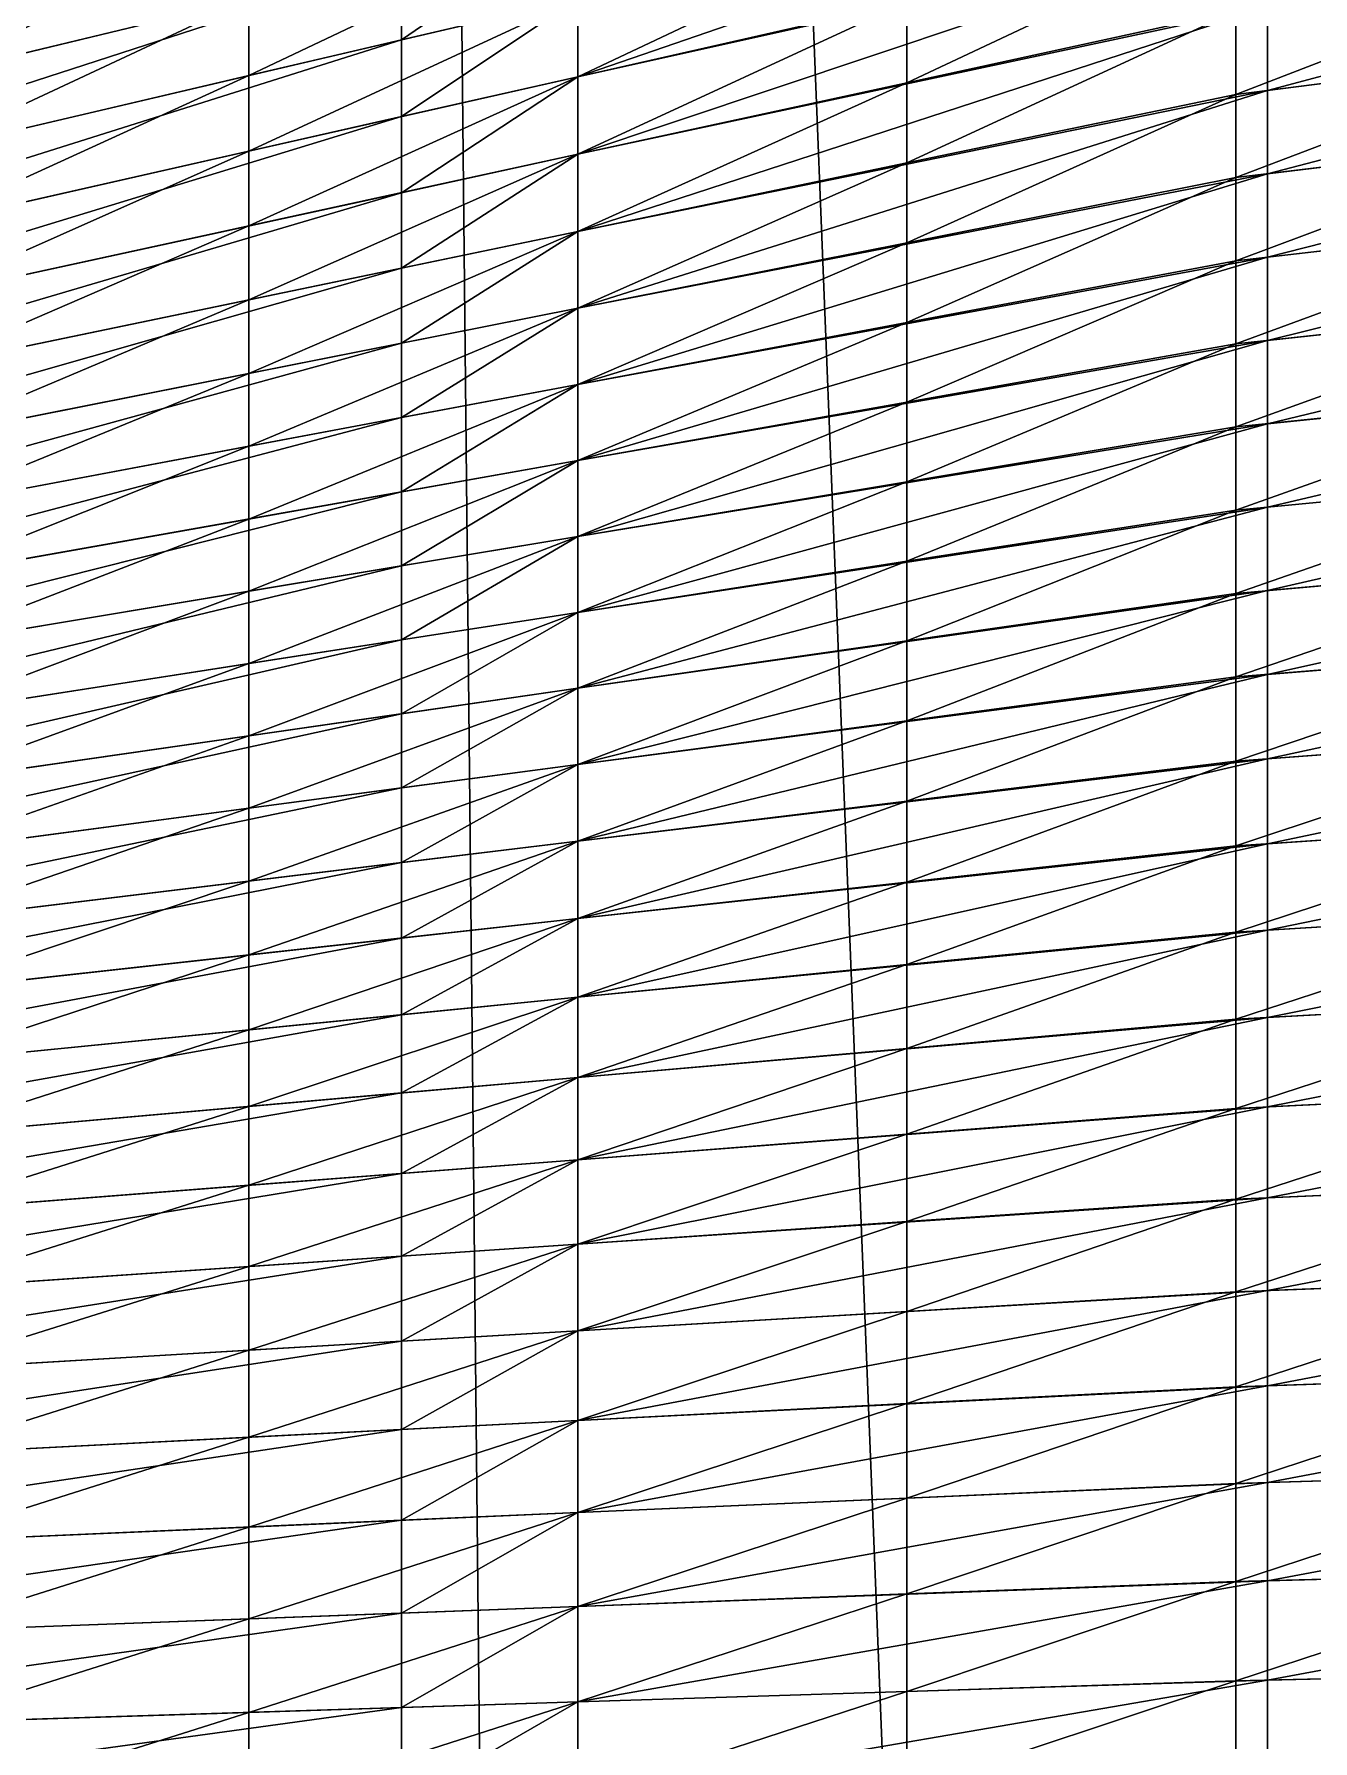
# Model space of a CAD drawing. Header units: metres. Extents: x -3 to 177, y -14 to 14.
# Drawn here: x 19.537 to 21.626, y 1.619 to 4.406 of the extents above; entities that cross this region are included whole.
import ezdxf

# ---------------------------------------------------------------- set-up
doc = ezdxf.new("R2010")
doc.units = ezdxf.units.M
doc.layers.add('ENGINE_ROOM', color=7, linetype='Continuous', true_color=0xa1acbe)
doc.layers.add('HULL', color=7, linetype='Continuous', true_color=0x528ba5)

msp = doc.modelspace()

# ---------------------------------------------------------------- linework, layer by layer
at = {"layer": 'ENGINE_ROOM'}
for points in [[(21.5517, 14.1752, 14.6089), (22.575, -14.2195, 14.6073), (22.575, 14.2195, 14.6073)], [(20.425, 14.067, 14.613), (21.5517, -14.1752, 14.6089), (21.5517, 14.1752, 14.6089)], [(21.5517, 14.1752, 14.6089), (21.5517, -14.1752, 14.6089), (22.575, -14.2195, 14.6073)], [(20.1369, 14.0386, 14.6141), (20.425, -14.067, 14.613), (20.425, 14.067, 14.613)], [(20.425, 14.067, 14.613), (20.425, -14.067, 14.613), (21.5517, -14.1752, 14.6089)], [(18.7222, 13.8991, 14.6193), (20.1369, -14.0386, 14.6141), (20.1369, 14.0386, 14.6141)], [(20.1369, 14.0386, 14.6141), (20.1369, -14.0386, 14.6141), (20.425, -14.067, 14.613)], [(18.7222, 13.8991, 14.6193), (18.7222, -13.8991, 14.6193), (20.1369, -14.0386, 14.6141)], [(18.7222, 4.3029, 3.1941), (18.7222, 4.4275, 3.3115), (20.1369, 4.7849, 2.9654)], [(18.7222, 4.3029, 3.1941), (20.1369, 4.7849, 2.9654), (20.1369, 4.6533, 2.8533)], [(20.425, 4.3365, 2.4401), (20.425, 4.4644, 2.556), (21.5517, 4.7241, 2.2981)], [(20.425, 4.3365, 2.4401), (21.5517, 4.7241, 2.2981), (21.5517, 4.5871, 2.1893)], [(18.7222, 4.1824, 3.0728), (18.7222, 4.3029, 3.1941), (20.1369, 4.6533, 2.8533)], [(18.7222, 4.1824, 3.0728), (20.1369, 4.6533, 2.8533), (20.1369, 4.5243, 2.7385)], [(20.1369, 4.3968, 2.6224), (20.1369, 4.5243, 2.7385), (20.425, 4.5939, 2.6705)], [(20.1369, 4.3968, 2.6224), (20.425, 4.5939, 2.6705), (20.425, 4.4644, 2.556)], [(20.425, 4.2098, 2.3231), (20.425, 4.3365, 2.4401), (21.5517, 4.5871, 2.1893)], [(20.425, 4.2098, 2.3231), (21.5517, 4.5871, 2.1893), (21.5517, 4.4506, 2.0799)], [(21.5517, 4.3142, 1.9704), (21.5517, 4.4506, 2.0799), (22.575, 4.5871, 1.8985)], [(21.5517, 4.3142, 1.9704), (22.575, 4.5871, 1.8985), (22.575, 4.4445, 1.7954)], [(18.7222, 4.065, 2.9489), (18.7222, 4.1824, 3.0728), (20.1369, 4.5243, 2.7385)], [(18.7222, 4.065, 2.9489), (20.1369, 4.5243, 2.7385), (20.1369, 4.3968, 2.6224)], [(20.1369, 4.2713, 2.5047), (20.1369, 4.3968, 2.6224), (20.425, 4.4644, 2.556)], [(20.1369, 4.2713, 2.5047), (20.425, 4.4644, 2.556), (20.425, 4.3365, 2.4401)], [(20.425, 4.084, 2.2055), (20.425, 4.2098, 2.3231), (21.5517, 4.4506, 2.0799)], [(20.425, 4.084, 2.2055), (21.5517, 4.4506, 2.0799), (21.5517, 4.3142, 1.9704)], [(21.5517, 4.1781, 1.8606), (21.5517, 4.3142, 1.9704), (22.575, 4.4445, 1.7954)], [(21.5517, 4.1781, 1.8606), (22.575, 4.4445, 1.7954), (22.575, 4.3021, 1.6922)], [(18.7222, 3.9509, 2.8223), (18.7222, 4.065, 2.9489), (20.1369, 4.3968, 2.6224)], [(18.7222, 3.9509, 2.8223), (20.1369, 4.3968, 2.6224), (20.1369, 4.2713, 2.5047)], [(20.1369, 4.1471, 2.3858), (20.1369, 4.2713, 2.5047), (20.425, 4.3365, 2.4401)], [(20.1369, 4.1471, 2.3858), (20.425, 4.3365, 2.4401), (20.425, 4.2098, 2.3231)], [(20.425, 3.9586, 2.0875), (20.425, 4.084, 2.2055), (21.5517, 4.3142, 1.9704)], [(20.425, 3.9586, 2.0875), (21.5517, 4.3142, 1.9704), (21.5517, 4.1781, 1.8606)], [(21.5517, 4.042, 1.7506), (21.5517, 4.1781, 1.8606), (22.575, 4.3021, 1.6922)], [(21.5517, 4.042, 1.7506), (22.575, 4.3021, 1.6922), (22.575, 4.1596, 1.5891)], [(18.7222, 3.8392, 2.6939), (18.7222, 3.9509, 2.8223), (20.1369, 4.2713, 2.5047)], [(18.7222, 3.8392, 2.6939), (20.1369, 4.2713, 2.5047), (20.1369, 4.1471, 2.3858)], [(20.1369, 4.0241, 2.2662), (20.1369, 4.1471, 2.3858), (20.425, 4.2098, 2.3231)], [(20.1369, 4.0241, 2.2662), (20.425, 4.2098, 2.3231), (20.425, 4.084, 2.2055)], [(20.425, 3.834, 1.9689), (20.425, 3.9586, 2.0875), (21.5517, 4.1781, 1.8606)], [(20.425, 3.834, 1.9689), (21.5517, 4.1781, 1.8606), (21.5517, 4.042, 1.7506)], [(21.5517, 3.9059, 1.6407), (21.5517, 4.042, 1.7506), (22.575, 4.1596, 1.5891)], [(21.5517, 3.9059, 1.6407), (22.575, 4.1596, 1.5891), (22.575, 4.017, 1.4862)], [(18.7222, 3.7297, 2.564), (18.7222, 3.8392, 2.6939), (20.1369, 4.1471, 2.3858)], [(18.7222, 3.7297, 2.564), (20.1369, 4.1471, 2.3858), (20.1369, 4.0241, 2.2662)], [(20.1369, 3.9015, 2.1461), (20.1369, 4.0241, 2.2662), (20.425, 4.084, 2.2055)], [(20.1369, 3.9015, 2.1461), (20.425, 4.084, 2.2055), (20.425, 3.9586, 2.0875)], [(20.425, 3.7096, 1.8503), (20.425, 3.834, 1.9689), (21.5517, 4.042, 1.7506)], [(20.425, 3.7096, 1.8503), (21.5517, 4.042, 1.7506), (21.5517, 3.9059, 1.6407)], [(18.7222, 3.6209, 2.4336), (18.7222, 3.7297, 2.564), (20.1369, 4.0241, 2.2662)], [(18.7222, 3.6209, 2.4336), (20.1369, 4.0241, 2.2662), (20.1369, 3.9015, 2.1461)], [(21.5517, 3.7699, 1.5308), (21.5517, 3.9059, 1.6407), (22.575, 4.017, 1.4862)], [(21.5517, 3.7699, 1.5308), (22.575, 4.017, 1.4862), (22.575, 3.8743, 1.3837)], [(20.1369, 3.7799, 2.0253), (20.1369, 3.9015, 2.1461), (20.425, 3.9586, 2.0875)], [(20.1369, 3.7799, 2.0253), (20.425, 3.9586, 2.0875), (20.425, 3.834, 1.9689)], [(20.425, 3.5856, 1.7313), (20.425, 3.7096, 1.8503), (21.5517, 3.9059, 1.6407)], [(20.425, 3.5856, 1.7313), (21.5517, 3.9059, 1.6407), (21.5517, 3.7699, 1.5308)], [(18.7222, 3.514, 2.3018), (18.7222, 3.6209, 2.4336), (20.1369, 3.9015, 2.1461)], [(18.7222, 3.514, 2.3018), (20.1369, 3.9015, 2.1461), (20.1369, 3.7799, 2.0253)], [(21.5517, 3.6337, 1.421), (21.5517, 3.7699, 1.5308), (22.575, 3.8743, 1.3837)], [(21.5517, 3.6337, 1.421), (22.575, 3.8743, 1.3837), (22.575, 3.7313, 1.2817)], [(20.1369, 3.6585, 1.9043), (20.1369, 3.7799, 2.0253), (20.425, 3.834, 1.9689)], [(20.1369, 3.6585, 1.9043), (20.425, 3.834, 1.9689), (20.425, 3.7096, 1.8503)], [(18.7222, 3.4075, 2.1699), (18.7222, 3.514, 2.3018), (20.1369, 3.7799, 2.0253)], [(18.7222, 3.4075, 2.1699), (20.1369, 3.7799, 2.0253), (20.1369, 3.6585, 1.9043)], [(20.425, 3.4617, 1.6124), (20.425, 3.5856, 1.7313), (21.5517, 3.7699, 1.5308)], [(20.425, 3.4617, 1.6124), (21.5517, 3.7699, 1.5308), (21.5517, 3.6337, 1.421)], [(20.1369, 3.5376, 1.7831), (20.1369, 3.6585, 1.9043), (20.425, 3.7096, 1.8503)], [(20.1369, 3.5376, 1.7831), (20.425, 3.7096, 1.8503), (20.425, 3.5856, 1.7313)], [(21.5517, 3.4973, 1.3115), (21.5517, 3.6337, 1.421), (22.575, 3.7313, 1.2817)], [(21.5517, 3.4973, 1.3115), (22.575, 3.7313, 1.2817), (22.575, 3.5878, 1.1804)], [(18.7222, 3.302, 2.0373), (18.7222, 3.4075, 2.1699), (20.1369, 3.6585, 1.9043)], [(18.7222, 3.302, 2.0373), (20.1369, 3.6585, 1.9043), (20.1369, 3.5376, 1.7831)], [(20.425, 3.3377, 1.4936), (20.425, 3.4617, 1.6124), (21.5517, 3.6337, 1.421)], [(20.425, 3.3377, 1.4936), (21.5517, 3.6337, 1.421), (21.5517, 3.4973, 1.3115)], [(20.1369, 3.4169, 1.6618), (20.1369, 3.5376, 1.7831), (20.425, 3.5856, 1.7313)], [(20.1369, 3.4169, 1.6618), (20.425, 3.5856, 1.7313), (20.425, 3.4617, 1.6124)], [(21.5517, 3.3604, 1.2027), (21.5517, 3.4973, 1.3115), (22.575, 3.5878, 1.1804)], [(21.5517, 3.3604, 1.2027), (22.575, 3.5878, 1.1804), (22.575, 3.4437, 1.0802)], [(18.7222, 3.197, 1.9044), (18.7222, 3.302, 2.0373), (20.1369, 3.5376, 1.7831)], [(18.7222, 3.197, 1.9044), (20.1369, 3.5376, 1.7831), (20.1369, 3.4169, 1.6618)], [(20.425, 3.2133, 1.3753), (20.425, 3.3377, 1.4936), (21.5517, 3.4973, 1.3115)], [(20.425, 3.2133, 1.3753), (21.5517, 3.4973, 1.3115), (21.5517, 3.3604, 1.2027)], [(20.1369, 3.2962, 1.5406), (20.1369, 3.4169, 1.6618), (20.425, 3.4617, 1.6124)], [(20.1369, 3.2962, 1.5406), (20.425, 3.4617, 1.6124), (20.425, 3.3377, 1.4936)], [(21.5517, 3.2226, 1.0949), (21.5517, 3.3604, 1.2027), (22.575, 3.4437, 1.0802)], [(21.5517, 3.2226, 1.0949), (22.575, 3.4437, 1.0802), (22.575, 3.299, 0.9809)], [(18.7222, 3.0921, 1.7715), (18.7222, 3.197, 1.9044), (20.1369, 3.4169, 1.6618)], [(18.7222, 3.0921, 1.7715), (20.1369, 3.4169, 1.6618), (20.1369, 3.2962, 1.5406)], [(20.425, 3.0881, 1.2579), (20.425, 3.2133, 1.3753), (21.5517, 3.3604, 1.2027)], [(20.425, 3.0881, 1.2579), (21.5517, 3.3604, 1.2027), (21.5517, 3.2226, 1.0949)], [(20.1369, 3.175, 1.4199), (20.1369, 3.2962, 1.5406), (20.425, 3.3377, 1.4936)], [(20.1369, 3.175, 1.4199), (20.425, 3.3377, 1.4936), (20.425, 3.2133, 1.3753)], [(18.7222, 2.9869, 1.6389), (18.7222, 3.0921, 1.7715), (20.1369, 3.2962, 1.5406)], [(18.7222, 2.9869, 1.6389), (20.1369, 3.2962, 1.5406), (20.1369, 3.175, 1.4199)], [(21.5517, 3.0837, 0.9887), (21.5517, 3.2226, 1.0949), (22.575, 3.299, 0.9809)], [(21.5517, 3.0837, 0.9887), (22.575, 3.299, 0.9809), (22.575, 3.1529, 0.8837)], [(20.1369, 3.0531, 1.3), (20.1369, 3.175, 1.4199), (20.425, 3.2133, 1.3753)], [(20.1369, 3.0531, 1.3), (20.425, 3.2133, 1.3753), (20.425, 3.0881, 1.2579)], [(20.425, 2.9616, 1.1419), (20.425, 3.0881, 1.2579), (21.5517, 3.2226, 1.0949)], [(20.425, 2.9616, 1.1419), (21.5517, 3.2226, 1.0949), (21.5517, 3.0837, 0.9887)], [(18.7222, 2.8812, 1.5069), (18.7222, 2.9869, 1.6389), (20.1369, 3.175, 1.4199)], [(18.7222, 2.8812, 1.5069), (20.1369, 3.175, 1.4199), (20.1369, 3.0531, 1.3)], [(21.5517, 2.9428, 0.885), (21.5517, 3.0837, 0.9887), (22.575, 3.1529, 0.8837)], [(21.5517, 2.9428, 0.885), (22.575, 3.1529, 0.8837), (22.575, 3.0054, 0.7885)], [(20.1369, 2.9298, 1.1816), (20.1369, 3.0531, 1.3), (20.425, 3.0881, 1.2579)], [(20.1369, 2.9298, 1.1816), (20.425, 3.0881, 1.2579), (20.425, 2.9616, 1.1419)], [(20.425, 2.8331, 1.0282), (20.425, 2.9616, 1.1419), (21.5517, 3.0837, 0.9887)], [(20.425, 2.8331, 1.0282), (21.5517, 3.0837, 0.9887), (21.5517, 2.9428, 0.885)], [(18.7222, 2.7736, 1.3762), (18.7222, 2.8812, 1.5069), (20.1369, 3.0531, 1.3)], [(18.7222, 2.7736, 1.3762), (20.1369, 3.0531, 1.3), (20.1369, 2.9298, 1.1816)], [(21.5517, 2.8, 0.7841), (21.5517, 2.9428, 0.885), (22.575, 3.0054, 0.7885)], [(21.5517, 2.8, 0.7841), (22.575, 3.0054, 0.7885), (22.575, 2.8561, 0.6961)], [(20.1369, 2.8046, 1.0652), (20.1369, 2.9298, 1.1816), (20.425, 2.9616, 1.1419)], [(20.1369, 2.8046, 1.0652), (20.425, 2.9616, 1.1419), (20.425, 2.8331, 1.0282)], [(18.7222, 2.6644, 1.2471), (18.7222, 2.7736, 1.3762), (20.1369, 2.9298, 1.1816)], [(18.7222, 2.6644, 1.2471), (20.1369, 2.9298, 1.1816), (20.1369, 2.8046, 1.0652)], [(20.425, 2.7023, 0.9171), (20.425, 2.8331, 1.0282), (21.5517, 2.9428, 0.885)], [(20.425, 2.7023, 0.9171), (21.5517, 2.9428, 0.885), (21.5517, 2.8, 0.7841)], [(21.5517, 2.6542, 0.6875), (21.5517, 2.8, 0.7841), (22.575, 2.8561, 0.6961)], [(21.5517, 2.6542, 0.6875), (22.575, 2.8561, 0.6961), (22.575, 2.7043, 0.6076)], [(20.1369, 2.6768, 0.9515), (20.1369, 2.8046, 1.0652), (20.425, 2.8331, 1.0282)], [(20.1369, 2.6768, 0.9515), (20.425, 2.8331, 1.0282), (20.425, 2.7023, 0.9171)], [(18.7222, 2.5519, 1.1207), (18.7222, 2.6644, 1.2471), (20.1369, 2.8046, 1.0652)], [(18.7222, 2.5519, 1.1207), (20.1369, 2.8046, 1.0652), (20.1369, 2.6768, 0.9515)], [(20.425, 2.5679, 0.8101), (20.425, 2.7023, 0.9171), (21.5517, 2.8, 0.7841)], [(20.425, 2.5679, 0.8101), (21.5517, 2.8, 0.7841), (21.5517, 2.6542, 0.6875)], [(21.5517, 2.5056, 0.5953), (21.5517, 2.6542, 0.6875), (22.575, 2.7043, 0.6076)], [(21.5517, 2.5056, 0.5953), (22.575, 2.7043, 0.6076), (22.575, 2.5502, 0.523)], [(18.7222, 2.4353, 0.998), (18.7222, 2.5519, 1.1207), (20.1369, 2.6768, 0.9515)], [(18.7222, 2.4353, 0.998), (20.1369, 2.6768, 0.9515), (20.1369, 2.5455, 0.8419)], [(20.1369, 2.5455, 0.8419), (20.1369, 2.6768, 0.9515), (20.425, 2.7023, 0.9171)], [(20.1369, 2.5455, 0.8419), (20.425, 2.7023, 0.9171), (20.425, 2.5679, 0.8101)], [(20.425, 2.4301, 0.7076), (20.425, 2.5679, 0.8101), (21.5517, 2.6542, 0.6875)], [(20.425, 2.4301, 0.7076), (21.5517, 2.6542, 0.6875), (21.5517, 2.5056, 0.5953)], [(20.1369, 2.4105, 0.7367), (20.1369, 2.5455, 0.8419), (20.425, 2.5679, 0.8101)], [(20.1369, 2.4105, 0.7367), (20.425, 2.5679, 0.8101), (20.425, 2.4301, 0.7076)], [(18.7222, 2.314, 0.8797), (18.7222, 2.4353, 0.998), (20.1369, 2.5455, 0.8419)], [(18.7222, 2.314, 0.8797), (20.1369, 2.5455, 0.8419), (20.1369, 2.4105, 0.7367)], [(21.5517, 2.3541, 0.508), (21.5517, 2.5056, 0.5953), (22.575, 2.5502, 0.523)], [(21.5517, 2.3541, 0.508), (22.575, 2.5502, 0.523), (22.575, 2.3935, 0.4428)], [(20.425, 2.2884, 0.6101), (20.425, 2.4301, 0.7076), (21.5517, 2.5056, 0.5953)], [(20.425, 2.2884, 0.6101), (21.5517, 2.5056, 0.5953), (21.5517, 2.3541, 0.508)], [(20.1369, 2.2713, 0.6365), (20.1369, 2.4105, 0.7367), (20.425, 2.4301, 0.7076)], [(20.1369, 2.2713, 0.6365), (20.425, 2.4301, 0.7076), (20.425, 2.2884, 0.6101)], [(18.7222, 2.1876, 0.7666), (18.7222, 2.314, 0.8797), (20.1369, 2.4105, 0.7367)], [(18.7222, 2.1876, 0.7666), (20.1369, 2.4105, 0.7367), (20.1369, 2.2713, 0.6365)], [(21.5517, 2.1988, 0.4274), (21.5517, 2.3541, 0.508), (22.575, 2.3935, 0.4428)], [(21.5517, 2.1988, 0.4274), (22.575, 2.3935, 0.4428), (22.575, 2.2339, 0.3685)], [(20.425, 2.1421, 0.5194), (20.425, 2.2884, 0.6101), (21.5517, 2.3541, 0.508)], [(20.425, 2.1421, 0.5194), (21.5517, 2.3541, 0.508), (21.5517, 2.1988, 0.4274)], [(20.1369, 2.1273, 0.5432), (20.1369, 2.2713, 0.6365), (20.425, 2.2884, 0.6101)], [(20.1369, 2.1273, 0.5432), (20.425, 2.2884, 0.6101), (20.425, 2.1421, 0.5194)], [(18.7222, 2.055, 0.6604), (18.7222, 2.1876, 0.7666), (20.1369, 2.2713, 0.6365)], [(18.7222, 2.055, 0.6604), (20.1369, 2.2713, 0.6365), (20.1369, 2.1273, 0.5432)], [(21.5517, 2.0406, 0.3527), (21.5517, 2.1988, 0.4274), (22.575, 2.2339, 0.3685)], [(21.5517, 2.0406, 0.3527), (22.575, 2.2339, 0.3685), (22.575, 2.0717, 0.2996)], [(20.425, 1.9916, 0.4352), (20.425, 2.1421, 0.5194), (21.5517, 2.1988, 0.4274)], [(20.425, 1.9916, 0.4352), (21.5517, 2.1988, 0.4274), (21.5517, 2.0406, 0.3527)], [(18.7222, 1.9165, 0.5615), (18.7222, 2.055, 0.6604), (20.1369, 2.1273, 0.5432)], [(18.7222, 1.9165, 0.5615), (20.1369, 2.1273, 0.5432), (20.1369, 1.9789, 0.4566)], [(20.1369, 1.9789, 0.4566), (20.1369, 2.1273, 0.5432), (20.425, 2.1421, 0.5194)], [(20.1369, 1.9789, 0.4566), (20.425, 2.1421, 0.5194), (20.425, 1.9916, 0.4352)], [(21.5517, 1.8803, 0.2828), (21.5517, 2.0406, 0.3527), (22.575, 2.0717, 0.2996)], [(21.5517, 1.8803, 0.2828), (22.575, 2.0717, 0.2996), (22.575, 1.9077, 0.2349)], [(20.425, 1.8384, 0.3559), (20.425, 1.9916, 0.4352), (21.5517, 2.0406, 0.3527)], [(20.425, 1.8384, 0.3559), (21.5517, 2.0406, 0.3527), (21.5517, 1.8803, 0.2828)], [(20.1369, 1.8275, 0.3749), (20.1369, 1.9789, 0.4566), (20.425, 1.9916, 0.4352)], [(20.1369, 1.8275, 0.3749), (20.425, 1.9916, 0.4352), (20.425, 1.8384, 0.3559)], [(18.7222, 1.7742, 0.468), (18.7222, 1.9165, 0.5615), (20.1369, 1.9789, 0.4566)], [(18.7222, 1.7742, 0.468), (20.1369, 1.9789, 0.4566), (20.1369, 1.8275, 0.3749)], [(21.5517, 1.7177, 0.2182), (21.5517, 1.8803, 0.2828), (22.575, 1.9077, 0.2349)], [(21.5517, 1.7177, 0.2182), (22.575, 1.9077, 0.2349), (22.575, 1.7416, 0.176)], [(20.425, 1.6824, 0.2821), (20.425, 1.8384, 0.3559), (21.5517, 1.8803, 0.2828)], [(20.425, 1.6824, 0.2821), (21.5517, 1.8803, 0.2828), (21.5517, 1.7177, 0.2182)], [(18.7222, 1.6283, 0.3799), (18.7222, 1.7742, 0.468), (20.1369, 1.8275, 0.3749)], [(18.7222, 1.6283, 0.3799), (20.1369, 1.8275, 0.3749), (20.1369, 1.6733, 0.2986)], [(20.1369, 1.6733, 0.2986), (20.1369, 1.8275, 0.3749), (20.425, 1.8384, 0.3559)], [(20.1369, 1.6733, 0.2986), (20.425, 1.8384, 0.3559), (20.425, 1.6824, 0.2821)], [(21.5517, 1.5535, 0.158), (21.5517, 1.7177, 0.2182), (22.575, 1.7416, 0.176)], [(21.5517, 1.5535, 0.158), (22.575, 1.7416, 0.176), (22.575, 1.5736, 0.1238)], [(20.425, 1.5239, 0.2132), (20.425, 1.6824, 0.2821), (21.5517, 1.7177, 0.2182)], [(20.425, 1.5239, 0.2132), (21.5517, 1.7177, 0.2182), (21.5517, 1.5535, 0.158)], [(18.7222, 1.4787, 0.2979), (18.7222, 1.6283, 0.3799), (20.1369, 1.6733, 0.2986)], [(18.7222, 1.4787, 0.2979), (20.1369, 1.6733, 0.2986), (20.1369, 1.5163, 0.2275)], [(20.1369, 1.5163, 0.2275), (20.1369, 1.6733, 0.2986), (20.425, 1.6824, 0.2821)], [(20.1369, 1.5163, 0.2275), (20.425, 1.6824, 0.2821), (20.425, 1.5239, 0.2132)]]:
    msp.add_3dface(points, dxfattribs=at)
at = {"layer": 'HULL'}
for points in [[(19.35, 4.3341, 2.9245), (19.35, 4.4584, 3.0429), (19.8875, 4.5915, 2.9134)], [(19.35, 4.3341, 2.9245), (19.8875, 4.5915, 2.9134), (19.8875, 4.464, 2.7975)], [(19.8875, 4.3383, 2.68), (19.8875, 4.464, 2.7975), (20.425, 4.5939, 2.6705)], [(19.8875, 4.3383, 2.68), (20.425, 4.5939, 2.6705), (20.425, 4.4644, 2.556)], [(20.425, 4.3365, 2.4401), (20.425, 4.4644, 2.556), (20.9625, 4.5905, 2.4319)], [(20.425, 4.3365, 2.4401), (20.9625, 4.5905, 2.4319), (20.9625, 4.4582, 2.3194)], [(20.9625, 4.3268, 2.2061), (20.9625, 4.4582, 2.3194), (21.5, 4.5799, 2.1988)], [(20.9625, 4.3268, 2.2061), (21.5, 4.5799, 2.1988), (21.5, 4.4437, 2.089)], [(21.5, 4.3076, 1.9792), (21.5, 4.4437, 2.089), (22.0375, 4.5154, 1.9938)], [(21.5, 4.3076, 1.9792), (22.0375, 4.5154, 1.9938), (22.0375, 4.3761, 1.8873)], [(19.35, 4.2122, 2.804), (19.35, 4.3341, 2.9245), (19.8875, 4.464, 2.7975)], [(19.35, 4.2122, 2.804), (19.8875, 4.464, 2.7975), (19.8875, 4.3383, 2.68)], [(19.8875, 4.2148, 2.5607), (19.8875, 4.3383, 2.68), (20.425, 4.4644, 2.556)], [(19.8875, 4.2148, 2.5607), (20.425, 4.4644, 2.556), (20.425, 4.3365, 2.4401)], [(20.425, 4.2098, 2.3231), (20.425, 4.3365, 2.4401), (20.9625, 4.4582, 2.3194)], [(20.425, 4.2098, 2.3231), (20.9625, 4.4582, 2.3194), (20.9625, 4.3268, 2.2061)], [(20.9625, 4.1958, 2.0924), (20.9625, 4.3268, 2.2061), (21.5, 4.4437, 2.089)], [(20.9625, 4.1958, 2.0924), (21.5, 4.4437, 2.089), (21.5, 4.3076, 1.9792)], [(21.5, 4.1718, 1.8691), (21.5, 4.3076, 1.9792), (22.0375, 4.3761, 1.8873)], [(21.5, 4.1718, 1.8691), (22.0375, 4.3761, 1.8873), (22.0375, 4.2369, 1.7806)], [(19.35, 4.0931, 2.6814), (19.35, 4.2122, 2.804), (19.8875, 4.3383, 2.68)], [(19.35, 4.0931, 2.6814), (19.8875, 4.3383, 2.68), (19.8875, 4.2148, 2.5607)], [(19.8875, 4.0928, 2.4402), (19.8875, 4.2148, 2.5607), (20.425, 4.3365, 2.4401)], [(19.8875, 4.0928, 2.4402), (20.425, 4.3365, 2.4401), (20.425, 4.2098, 2.3231)], [(20.425, 4.084, 2.2055), (20.425, 4.2098, 2.3231), (20.9625, 4.3268, 2.2061)], [(20.425, 4.084, 2.2055), (20.9625, 4.3268, 2.2061), (20.9625, 4.1958, 2.0924)], [(20.9625, 4.0652, 1.9783), (20.9625, 4.1958, 2.0924), (21.5, 4.3076, 1.9792)], [(20.9625, 4.0652, 1.9783), (21.5, 4.3076, 1.9792), (21.5, 4.1718, 1.8691)], [(21.5, 4.0361, 1.7588), (21.5, 4.1718, 1.8691), (22.0375, 4.2369, 1.7806)], [(21.5, 4.0361, 1.7588), (22.0375, 4.2369, 1.7806), (22.0375, 4.0978, 1.674)], [(19.35, 3.9759, 2.5572), (19.35, 4.0931, 2.6814), (19.8875, 4.2148, 2.5607)], [(19.35, 3.9759, 2.5572), (19.8875, 4.2148, 2.5607), (19.8875, 4.0928, 2.4402)], [(19.8875, 3.9722, 2.3187), (19.8875, 4.0928, 2.4402), (20.425, 4.2098, 2.3231)], [(19.8875, 3.9722, 2.3187), (20.425, 4.2098, 2.3231), (20.425, 4.084, 2.2055)], [(20.425, 3.9586, 2.0875), (20.425, 4.084, 2.2055), (20.9625, 4.1958, 2.0924)], [(20.425, 3.9586, 2.0875), (20.9625, 4.1958, 2.0924), (20.9625, 4.0652, 1.9783)], [(20.9625, 3.935, 1.8639), (20.9625, 4.0652, 1.9783), (21.5, 4.1718, 1.8691)], [(20.9625, 3.935, 1.8639), (21.5, 4.1718, 1.8691), (21.5, 4.0361, 1.7588)], [(21.5, 3.9003, 1.6485), (21.5, 4.0361, 1.7588), (22.0375, 4.0978, 1.674)], [(21.5, 3.9003, 1.6485), (22.0375, 4.0978, 1.674), (22.0375, 3.9587, 1.5673)], [(19.35, 3.8604, 2.4318), (19.35, 3.9759, 2.5572), (19.8875, 4.0928, 2.4402)], [(19.35, 3.8604, 2.4318), (19.8875, 4.0928, 2.4402), (19.8875, 3.9722, 2.3187)], [(19.8875, 3.852, 2.1968), (19.8875, 3.9722, 2.3187), (20.425, 4.084, 2.2055)], [(19.8875, 3.852, 2.1968), (20.425, 4.084, 2.2055), (20.425, 3.9586, 2.0875)], [(20.425, 3.834, 1.9689), (20.425, 3.9586, 2.0875), (20.9625, 4.0652, 1.9783)], [(20.425, 3.834, 1.9689), (20.9625, 4.0652, 1.9783), (20.9625, 3.935, 1.8639)], [(20.9625, 3.805, 1.7494), (20.9625, 3.935, 1.8639), (21.5, 4.0361, 1.7588)], [(20.9625, 3.805, 1.7494), (21.5, 4.0361, 1.7588), (21.5, 3.9003, 1.6485)], [(19.35, 3.7454, 2.306), (19.35, 3.8604, 2.4318), (19.8875, 3.9722, 2.3187)], [(19.35, 3.7454, 2.306), (19.8875, 3.9722, 2.3187), (19.8875, 3.852, 2.1968)], [(19.8875, 3.733, 2.074), (19.8875, 3.852, 2.1968), (20.425, 3.9586, 2.0875)], [(19.8875, 3.733, 2.074), (20.425, 3.9586, 2.0875), (20.425, 3.834, 1.9689)], [(21.5, 3.7646, 1.5382), (21.5, 3.9003, 1.6485), (22.0375, 3.9587, 1.5673)], [(21.5, 3.7646, 1.5382), (22.0375, 3.9587, 1.5673), (22.0375, 3.8195, 1.4609)], [(20.425, 3.7096, 1.8503), (20.425, 3.834, 1.9689), (20.9625, 3.935, 1.8639)], [(20.425, 3.7096, 1.8503), (20.9625, 3.935, 1.8639), (20.9625, 3.805, 1.7494)], [(20.9625, 3.6751, 1.6348), (20.9625, 3.805, 1.7494), (21.5, 3.9003, 1.6485)], [(20.9625, 3.6751, 1.6348), (21.5, 3.9003, 1.6485), (21.5, 3.7646, 1.5382)], [(19.35, 3.632, 2.1791), (19.35, 3.7454, 2.306), (19.8875, 3.852, 2.1968)], [(19.35, 3.632, 2.1791), (19.8875, 3.852, 2.1968), (19.8875, 3.733, 2.074)], [(19.8875, 3.6142, 1.9512), (19.8875, 3.733, 2.074), (20.425, 3.834, 1.9689)], [(19.8875, 3.6142, 1.9512), (20.425, 3.834, 1.9689), (20.425, 3.7096, 1.8503)], [(21.5, 3.6288, 1.428), (21.5, 3.7646, 1.5382), (22.0375, 3.8195, 1.4609)], [(21.5, 3.6288, 1.428), (22.0375, 3.8195, 1.4609), (22.0375, 3.68, 1.3548)], [(20.425, 3.5856, 1.7313), (20.425, 3.7096, 1.8503), (20.9625, 3.805, 1.7494)], [(20.425, 3.5856, 1.7313), (20.9625, 3.805, 1.7494), (20.9625, 3.6751, 1.6348)], [(20.9625, 3.5453, 1.5202), (20.9625, 3.6751, 1.6348), (21.5, 3.7646, 1.5382)], [(20.9625, 3.5453, 1.5202), (21.5, 3.7646, 1.5382), (21.5, 3.6288, 1.428)], [(19.35, 3.5189, 2.052), (19.35, 3.632, 2.1791), (19.8875, 3.733, 2.074)], [(19.35, 3.5189, 2.052), (19.8875, 3.733, 2.074), (19.8875, 3.6142, 1.9512)], [(19.8875, 3.4961, 1.8279), (19.8875, 3.6142, 1.9512), (20.425, 3.7096, 1.8503)], [(19.8875, 3.4961, 1.8279), (20.425, 3.7096, 1.8503), (20.425, 3.5856, 1.7313)], [(21.5, 3.4927, 1.3181), (21.5, 3.6288, 1.428), (22.0375, 3.68, 1.3548)], [(21.5, 3.4927, 1.3181), (22.0375, 3.68, 1.3548), (22.0375, 3.5403, 1.2493)], [(20.425, 3.4617, 1.6124), (20.425, 3.5856, 1.7313), (20.9625, 3.6751, 1.6348)], [(20.425, 3.4617, 1.6124), (20.9625, 3.6751, 1.6348), (20.9625, 3.5453, 1.5202)], [(20.9625, 3.4152, 1.4059), (20.9625, 3.5453, 1.5202), (21.5, 3.6288, 1.428)], [(20.9625, 3.4152, 1.4059), (21.5, 3.6288, 1.428), (21.5, 3.4927, 1.3181)], [(19.35, 3.4066, 1.9245), (19.35, 3.5189, 2.052), (19.8875, 3.6142, 1.9512)], [(19.35, 3.4066, 1.9245), (19.8875, 3.6142, 1.9512), (19.8875, 3.4961, 1.8279)], [(19.8875, 3.3782, 1.7046), (19.8875, 3.4961, 1.8279), (20.425, 3.5856, 1.7313)], [(19.8875, 3.3782, 1.7046), (20.425, 3.5856, 1.7313), (20.425, 3.4617, 1.6124)], [(20.425, 3.3377, 1.4936), (20.425, 3.4617, 1.6124), (20.9625, 3.5453, 1.5202)], [(20.425, 3.3377, 1.4936), (20.9625, 3.5453, 1.5202), (20.9625, 3.4152, 1.4059)], [(21.5, 3.3562, 1.2089), (21.5, 3.4927, 1.3181), (22.0375, 3.5403, 1.2493)], [(21.5, 3.3562, 1.2089), (22.0375, 3.5403, 1.2493), (22.0375, 3.4, 1.1445)], [(19.35, 3.2946, 1.7967), (19.35, 3.4066, 1.9245), (19.8875, 3.4961, 1.8279)], [(19.35, 3.2946, 1.7967), (19.8875, 3.4961, 1.8279), (19.8875, 3.3782, 1.7046)], [(20.9625, 3.2847, 1.2921), (20.9625, 3.4152, 1.4059), (21.5, 3.4927, 1.3181)], [(20.9625, 3.2847, 1.2921), (21.5, 3.4927, 1.3181), (21.5, 3.3562, 1.2089)], [(19.8875, 3.2602, 1.5813), (19.8875, 3.3782, 1.7046), (20.425, 3.4617, 1.6124)], [(19.8875, 3.2602, 1.5813), (20.425, 3.4617, 1.6124), (20.425, 3.3377, 1.4936)], [(20.425, 3.2133, 1.3753), (20.425, 3.3377, 1.4936), (20.9625, 3.4152, 1.4059)], [(20.425, 3.2133, 1.3753), (20.9625, 3.4152, 1.4059), (20.9625, 3.2847, 1.2921)], [(19.35, 3.1827, 1.669), (19.35, 3.2946, 1.7967), (19.8875, 3.3782, 1.7046)], [(19.35, 3.1827, 1.669), (19.8875, 3.3782, 1.7046), (19.8875, 3.2602, 1.5813)], [(21.5, 3.2188, 1.1007), (21.5, 3.3562, 1.2089), (22.0375, 3.4, 1.1445)], [(21.5, 3.2188, 1.1007), (22.0375, 3.4, 1.1445), (22.0375, 3.2589, 1.0408)], [(20.9625, 3.1535, 1.1793), (20.9625, 3.2847, 1.2921), (21.5, 3.3562, 1.2089)], [(20.9625, 3.1535, 1.1793), (21.5, 3.3562, 1.2089), (21.5, 3.2188, 1.1007)], [(19.8875, 3.1418, 1.4585), (19.8875, 3.2602, 1.5813), (20.425, 3.3377, 1.4936)], [(19.8875, 3.1418, 1.4585), (20.425, 3.3377, 1.4936), (20.425, 3.2133, 1.3753)], [(20.425, 3.0881, 1.2579), (20.425, 3.2133, 1.3753), (20.9625, 3.2847, 1.2921)], [(20.425, 3.0881, 1.2579), (20.9625, 3.2847, 1.2921), (20.9625, 3.1535, 1.1793)], [(19.35, 3.0704, 1.5417), (19.35, 3.1827, 1.669), (19.8875, 3.2602, 1.5813)], [(19.35, 3.0704, 1.5417), (19.8875, 3.2602, 1.5813), (19.8875, 3.1418, 1.4585)], [(21.5, 3.0802, 0.994), (21.5, 3.2188, 1.1007), (22.0375, 3.2589, 1.0408)], [(21.5, 3.0802, 0.994), (22.0375, 3.2589, 1.0408), (22.0375, 3.1166, 0.9388)], [(19.8875, 3.0228, 1.3365), (19.8875, 3.1418, 1.4585), (20.425, 3.2133, 1.3753)], [(19.8875, 3.0228, 1.3365), (20.425, 3.2133, 1.3753), (20.425, 3.0881, 1.2579)], [(20.9625, 3.0209, 1.068), (20.9625, 3.1535, 1.1793), (21.5, 3.2188, 1.1007)], [(20.9625, 3.0209, 1.068), (21.5, 3.2188, 1.1007), (21.5, 3.0802, 0.994)], [(20.425, 2.9616, 1.1419), (20.425, 3.0881, 1.2579), (20.9625, 3.1535, 1.1793)], [(20.425, 2.9616, 1.1419), (20.9625, 3.1535, 1.1793), (20.9625, 3.0209, 1.068)], [(19.35, 2.9575, 1.4151), (19.35, 3.0704, 1.5417), (19.8875, 3.1418, 1.4585)], [(19.35, 2.9575, 1.4151), (19.8875, 3.1418, 1.4585), (19.8875, 3.0228, 1.3365)], [(21.5, 2.9397, 0.8899), (21.5, 3.0802, 0.994), (22.0375, 3.1166, 0.9388)], [(21.5, 2.9397, 0.8899), (22.0375, 3.1166, 0.9388), (22.0375, 2.9725, 0.8392)], [(19.8875, 2.9022, 1.2159), (19.8875, 3.0228, 1.3365), (20.425, 3.0881, 1.2579)], [(19.8875, 2.9022, 1.2159), (20.425, 3.0881, 1.2579), (20.425, 2.9616, 1.1419)], [(20.9625, 2.8864, 0.959), (20.9625, 3.0209, 1.068), (21.5, 3.0802, 0.994)], [(20.9625, 2.8864, 0.959), (21.5, 3.0802, 0.994), (21.5, 2.9397, 0.8899)], [(19.35, 2.8429, 1.2898), (19.35, 2.9575, 1.4151), (19.8875, 3.0228, 1.3365)], [(19.35, 2.8429, 1.2898), (19.8875, 3.0228, 1.3365), (19.8875, 2.9022, 1.2159)], [(20.425, 2.8331, 1.0282), (20.425, 2.9616, 1.1419), (20.9625, 3.0209, 1.068)], [(20.425, 2.8331, 1.0282), (20.9625, 3.0209, 1.068), (20.9625, 2.8864, 0.959)], [(19.8875, 2.7799, 1.0973), (19.8875, 2.9022, 1.2159), (20.425, 2.9616, 1.1419)], [(19.8875, 2.7799, 1.0973), (20.425, 2.9616, 1.1419), (20.425, 2.8331, 1.0282)], [(21.5, 2.7972, 0.7885), (21.5, 2.9397, 0.8899), (22.0375, 2.9725, 0.8392)], [(21.5, 2.7972, 0.7885), (22.0375, 2.9725, 0.8392), (22.0375, 2.8266, 0.7423)], [(20.9625, 2.7497, 0.8528), (20.9625, 2.8864, 0.959), (21.5, 2.9397, 0.8899)], [(20.9625, 2.7497, 0.8528), (21.5, 2.9397, 0.8899), (21.5, 2.7972, 0.7885)], [(19.35, 2.7266, 1.1664), (19.35, 2.8429, 1.2898), (19.8875, 2.9022, 1.2159)], [(19.35, 2.7266, 1.1664), (19.8875, 2.9022, 1.2159), (19.8875, 2.7799, 1.0973)], [(20.425, 2.7023, 0.9171), (20.425, 2.8331, 1.0282), (20.9625, 2.8864, 0.959)], [(20.425, 2.7023, 0.9171), (20.9625, 2.8864, 0.959), (20.9625, 2.7497, 0.8528)], [(19.8875, 2.6548, 0.9813), (19.8875, 2.7799, 1.0973), (20.425, 2.8331, 1.0282)], [(19.8875, 2.6548, 0.9813), (20.425, 2.8331, 1.0282), (20.425, 2.7023, 0.9171)], [(21.5, 2.6517, 0.6916), (21.5, 2.7972, 0.7885), (22.0375, 2.8266, 0.7423)], [(21.5, 2.6517, 0.6916), (22.0375, 2.8266, 0.7423), (22.0375, 2.678, 0.6496)], [(20.9625, 2.6098, 0.7509), (20.9625, 2.7497, 0.8528), (21.5, 2.7972, 0.7885)], [(20.9625, 2.6098, 0.7509), (21.5, 2.7972, 0.7885), (21.5, 2.6517, 0.6916)], [(19.35, 2.6073, 1.0456), (19.35, 2.7266, 1.1664), (19.8875, 2.7799, 1.0973)], [(19.35, 2.6073, 1.0456), (19.8875, 2.7799, 1.0973), (19.8875, 2.6548, 0.9813)], [(20.425, 2.5679, 0.8101), (20.425, 2.7023, 0.9171), (20.9625, 2.7497, 0.8528)], [(20.425, 2.5679, 0.8101), (20.9625, 2.7497, 0.8528), (20.9625, 2.6098, 0.7509)], [(19.8875, 2.5261, 0.8694), (19.8875, 2.6548, 0.9813), (20.425, 2.7023, 0.9171)], [(19.8875, 2.5261, 0.8694), (20.425, 2.7023, 0.9171), (20.425, 2.5679, 0.8101)], [(21.5, 2.5034, 0.599), (21.5, 2.6517, 0.6916), (22.0375, 2.678, 0.6496)], [(21.5, 2.5034, 0.599), (22.0375, 2.678, 0.6496), (22.0375, 2.5268, 0.561)], [(19.35, 2.4842, 0.9287), (19.35, 2.6073, 1.0456), (19.8875, 2.6548, 0.9813)], [(19.35, 2.4842, 0.9287), (19.8875, 2.6548, 0.9813), (19.8875, 2.5261, 0.8694)], [(20.9625, 2.4667, 0.6533), (20.9625, 2.6098, 0.7509), (21.5, 2.6517, 0.6916)], [(20.9625, 2.4667, 0.6533), (21.5, 2.6517, 0.6916), (21.5, 2.5034, 0.599)], [(20.425, 2.4301, 0.7076), (20.425, 2.5679, 0.8101), (20.9625, 2.6098, 0.7509)], [(20.425, 2.4301, 0.7076), (20.9625, 2.6098, 0.7509), (20.9625, 2.4667, 0.6533)], [(19.8875, 2.3935, 0.7619), (19.8875, 2.5261, 0.8694), (20.425, 2.5679, 0.8101)], [(19.8875, 2.3935, 0.7619), (20.425, 2.5679, 0.8101), (20.425, 2.4301, 0.7076)], [(19.35, 2.3568, 0.8162), (19.35, 2.4842, 0.9287), (19.8875, 2.5261, 0.8694)], [(19.35, 2.3568, 0.8162), (19.8875, 2.5261, 0.8694), (19.8875, 2.3935, 0.7619)], [(21.5, 2.3521, 0.5113), (21.5, 2.5034, 0.599), (22.0375, 2.5268, 0.561)], [(21.5, 2.3521, 0.5113), (22.0375, 2.5268, 0.561), (22.0375, 2.3728, 0.477)], [(20.9625, 2.3202, 0.5607), (20.9625, 2.4667, 0.6533), (21.5, 2.5034, 0.599)], [(20.9625, 2.3202, 0.5607), (21.5, 2.5034, 0.599), (21.5, 2.3521, 0.5113)], [(20.425, 2.2884, 0.6101), (20.425, 2.4301, 0.7076), (20.9625, 2.4667, 0.6533)], [(20.425, 2.2884, 0.6101), (20.9625, 2.4667, 0.6533), (20.9625, 2.3202, 0.5607)], [(19.8875, 2.2566, 0.6595), (19.8875, 2.3935, 0.7619), (20.425, 2.4301, 0.7076)], [(19.8875, 2.2566, 0.6595), (20.425, 2.4301, 0.7076), (20.425, 2.2884, 0.6101)], [(19.35, 2.2247, 0.7089), (19.35, 2.3568, 0.8162), (19.8875, 2.3935, 0.7619)], [(19.35, 2.2247, 0.7089), (19.8875, 2.3935, 0.7619), (19.8875, 2.2566, 0.6595)], [(21.5, 2.1971, 0.4304), (21.5, 2.3521, 0.5113), (22.0375, 2.3728, 0.477)], [(21.5, 2.1971, 0.4304), (22.0375, 2.3728, 0.477), (22.0375, 2.2155, 0.3994)], [(20.9625, 2.1696, 0.4749), (20.9625, 2.3202, 0.5607), (21.5, 2.3521, 0.5113)], [(20.9625, 2.1696, 0.4749), (21.5, 2.3521, 0.5113), (21.5, 2.1971, 0.4304)], [(20.425, 2.1421, 0.5194), (20.425, 2.2884, 0.6101), (20.9625, 2.3202, 0.5607)], [(20.425, 2.1421, 0.5194), (20.9625, 2.3202, 0.5607), (20.9625, 2.1696, 0.4749)], [(19.8875, 2.1146, 0.5639), (19.8875, 2.2566, 0.6595), (20.425, 2.2884, 0.6101)], [(19.8875, 2.1146, 0.5639), (20.425, 2.2884, 0.6101), (20.425, 2.1421, 0.5194)], [(19.35, 2.0871, 0.6084), (19.35, 2.2247, 0.7089), (19.8875, 2.2566, 0.6595)], [(19.35, 2.0871, 0.6084), (19.8875, 2.2566, 0.6595), (19.8875, 2.1146, 0.5639)], [(21.5, 2.0391, 0.3554), (21.5, 2.1971, 0.4304), (22.0375, 2.2155, 0.3994)], [(21.5, 2.0391, 0.3554), (22.0375, 2.2155, 0.3994), (22.0375, 2.0554, 0.3275)], [(20.9625, 2.0153, 0.3953), (20.9625, 2.1696, 0.4749), (21.5, 2.1971, 0.4304)], [(20.9625, 2.0153, 0.3953), (21.5, 2.1971, 0.4304), (21.5, 2.0391, 0.3554)], [(20.425, 1.9916, 0.4352), (20.425, 2.1421, 0.5194), (20.9625, 2.1696, 0.4749)], [(20.425, 1.9916, 0.4352), (20.9625, 2.1696, 0.4749), (20.9625, 2.0153, 0.3953)], [(19.8875, 1.9679, 0.4751), (19.8875, 2.1146, 0.5639), (20.425, 2.1421, 0.5194)], [(19.8875, 1.9679, 0.4751), (20.425, 2.1421, 0.5194), (20.425, 1.9916, 0.4352)], [(19.35, 1.9442, 0.5149), (19.35, 2.0871, 0.6084), (19.8875, 2.1146, 0.5639)], [(19.35, 1.9442, 0.5149), (19.8875, 2.1146, 0.5639), (19.8875, 1.9679, 0.4751)], [(20.9625, 1.8587, 0.3206), (20.9625, 2.0153, 0.3953), (21.5, 2.0391, 0.3554)], [(20.9625, 1.8587, 0.3206), (21.5, 2.0391, 0.3554), (21.5, 1.8789, 0.2852)], [(21.5, 1.8789, 0.2852), (21.5, 2.0391, 0.3554), (22.0375, 2.0554, 0.3275)], [(21.5, 1.8789, 0.2852), (22.0375, 2.0554, 0.3275), (22.0375, 1.8933, 0.26)], [(20.425, 1.8384, 0.3559), (20.425, 1.9916, 0.4352), (20.9625, 2.0153, 0.3953)], [(20.425, 1.8384, 0.3559), (20.9625, 2.0153, 0.3953), (20.9625, 1.8587, 0.3206)], [(19.8875, 1.8181, 0.3913), (19.8875, 1.9679, 0.4751), (20.425, 1.9916, 0.4352)], [(19.8875, 1.8181, 0.3913), (20.425, 1.9916, 0.4352), (20.425, 1.8384, 0.3559)], [(19.35, 1.7979, 0.4267), (19.35, 1.9442, 0.5149), (19.8875, 1.9679, 0.4751)], [(19.35, 1.7979, 0.4267), (19.8875, 1.9679, 0.4751), (19.8875, 1.8181, 0.3913)], [(20.9625, 1.6995, 0.2512), (20.9625, 1.8587, 0.3206), (21.5, 1.8789, 0.2852)], [(20.9625, 1.6995, 0.2512), (21.5, 1.8789, 0.2852), (21.5, 1.7165, 0.2203)], [(21.5, 1.7165, 0.2203), (21.5, 1.8789, 0.2852), (22.0375, 1.8933, 0.26)], [(21.5, 1.7165, 0.2203), (22.0375, 1.8933, 0.26), (22.0375, 1.7291, 0.1982)], [(20.425, 1.6824, 0.2821), (20.425, 1.8384, 0.3559), (20.9625, 1.8587, 0.3206)], [(20.425, 1.6824, 0.2821), (20.9625, 1.8587, 0.3206), (20.9625, 1.6995, 0.2512)], [(19.35, 1.6483, 0.3439), (19.35, 1.7979, 0.4267), (19.8875, 1.8181, 0.3913)], [(19.35, 1.6483, 0.3439), (19.8875, 1.8181, 0.3913), (19.8875, 1.6653, 0.313)], [(19.8875, 1.6653, 0.313), (19.8875, 1.8181, 0.3913), (20.425, 1.8384, 0.3559)], [(19.8875, 1.6653, 0.313), (20.425, 1.8384, 0.3559), (20.425, 1.6824, 0.2821)], [(21.5, 1.5525, 0.1597), (21.5, 1.7165, 0.2203), (22.0375, 1.7291, 0.1982)], [(21.5, 1.5525, 0.1597), (22.0375, 1.7291, 0.1982), (22.0375, 1.5631, 0.1418)], [(20.9625, 1.5382, 0.1864), (20.9625, 1.6995, 0.2512), (21.5, 1.7165, 0.2203)], [(20.9625, 1.5382, 0.1864), (21.5, 1.7165, 0.2203), (21.5, 1.5525, 0.1597)], [(19.8875, 1.5097, 0.2399), (19.8875, 1.6653, 0.313), (20.425, 1.6824, 0.2821)], [(19.8875, 1.5097, 0.2399), (20.425, 1.6824, 0.2821), (20.425, 1.5239, 0.2132)], [(20.425, 1.5239, 0.2132), (20.425, 1.6824, 0.2821), (20.9625, 1.6995, 0.2512)], [(20.425, 1.5239, 0.2132), (20.9625, 1.6995, 0.2512), (20.9625, 1.5382, 0.1864)], [(19.35, 1.4954, 0.2667), (19.35, 1.6483, 0.3439), (19.8875, 1.6653, 0.313)], [(19.35, 1.4954, 0.2667), (19.8875, 1.6653, 0.313), (19.8875, 1.5097, 0.2399)]]:
    msp.add_3dface(points, dxfattribs=at)

doc.saveas('drawing.dxf')
